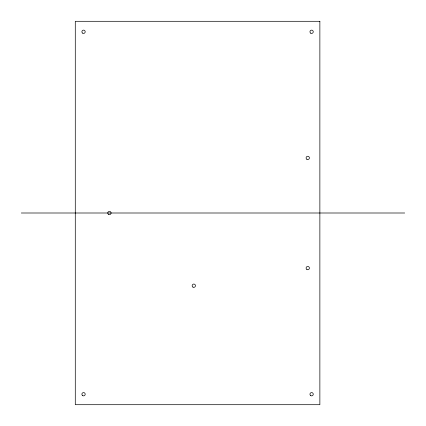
<?xml version="1.0" encoding="UTF-8"?>
<svg xmlns="http://www.w3.org/2000/svg" width="426" height="426" viewBox="0 0 426 426"><rect width="100%" height="100%" fill="white"/><g stroke="black" fill="none" stroke-linecap="round" stroke-linejoin="round"><path stroke-width="0.64" d="M21.3 213L404.7 213M319.867 21.3L75.285 21.3L75.285 404.7L319.867 404.7L319.867 21.3M192.989 287.129A1.651 1.651 0 0 0 195.465 285.702A1.651 1.651 0 0 0 192.989 284.27A1.651 1.651 0 0 0 192.989 287.129M82.719 395.663A1.651 1.651 0 0 0 85.2 394.231A1.651 1.651 0 0 0 82.719 392.804A1.651 1.651 0 0 0 82.719 395.663M310.778 395.663A1.651 1.651 0 0 0 313.259 394.231A1.651 1.651 0 0 0 310.778 392.804A1.651 1.651 0 0 0 310.778 395.663M82.596 33.116A1.651 1.651 0 0 0 85.195 31.913A1.651 1.651 0 0 0 82.852 30.267A1.651 1.651 0 0 0 82.596 33.116M310.778 33.196A1.651 1.651 0 0 0 313.259 31.769A1.651 1.651 0 0 0 310.778 30.337A1.651 1.651 0 0 0 310.778 33.196M306.922 269.52A1.651 1.651 0 0 0 309.398 268.087A1.651 1.651 0 0 0 306.922 266.655A1.651 1.651 0 0 0 306.922 269.52M306.922 159.345A1.651 1.651 0 0 0 309.398 157.913A1.651 1.651 0 0 0 306.922 156.48A1.651 1.651 0 0 0 306.922 159.345M108.614 214.432A1.651 1.651 0 0 0 111.09 213A1.651 1.651 0 0 0 108.614 211.568A1.651 1.651 0 0 0 108.614 214.432"/></g></svg>
